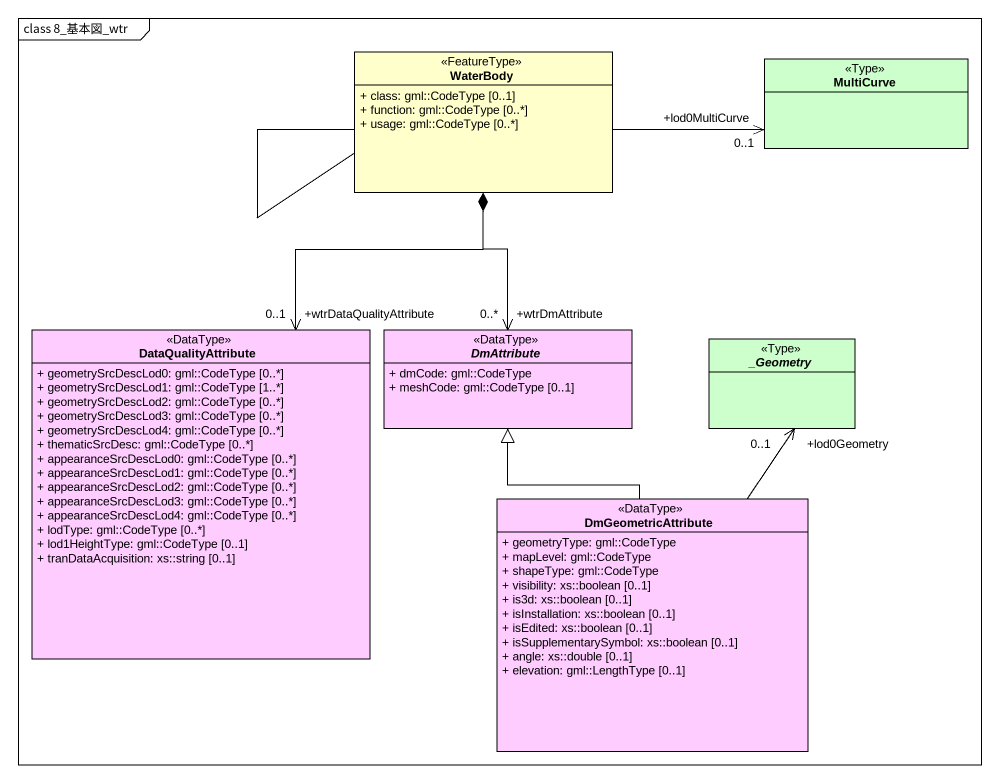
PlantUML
@startuml
mainframe class 8_基本図_wtr
hide circle
hide empty members
skinparam classAttributeIconSize 0
class WaterBody <<FeatureType>> #FFFFCC {
  + class: gml::CodeType [0..1]
  + function: gml::CodeType [0..*]
  + usage: gml::CodeType [0..*]
}
class MultiCurve <<Type>> #CCFFCC
class DataQualityAttribute <<DataType>> #FFCCFF {
  + geometrySrcDescLod0: gml::CodeType [0..*]
  + geometrySrcDescLod1: gml::CodeType [1..*]
  + geometrySrcDescLod2: gml::CodeType [0..*]
  + geometrySrcDescLod3: gml::CodeType [0..*]
  + geometrySrcDescLod4: gml::CodeType [0..*]
  + thematicSrcDesc: gml::CodeType [0..*]
  + appearanceSrcDescLod0: gml::CodeType [0..*]
  + appearanceSrcDescLod1: gml::CodeType [0..*]
  + appearanceSrcDescLod2: gml::CodeType [0..*]
  + appearanceSrcDescLod3: gml::CodeType [0..*]
  + appearanceSrcDescLod4: gml::CodeType [0..*]
  + lodType: gml::CodeType [0..*]
  + lod1HeightType: gml::CodeType [0..1]
  + tranDataAcquisition: xs::string [0..1]
}
abstract class DmAttribute <<DataType>> #FFCCFF {
  + dmCode: gml::CodeType
  + meshCode: gml::CodeType [0..1]
}
abstract class "_Geometry" as Geometry <<Type>> #CCFFCC
class DmGeometricAttribute <<DataType>> #FFCCFF {
  + geometryType: gml::CodeType
  + mapLevel: gml::CodeType
  + shapeType: gml::CodeType
  + visibility: xs::boolean [0..1]
  + is3d: xs::boolean [0..1]
  + isInstallation: xs::boolean [0..1]
  + isEdited: xs::boolean [0..1]
  + isSupplementarySymbol: xs::boolean [0..1]
  + angle: xs::double [0..1]
  + elevation: gml::LengthType [0..1]
}
MultiCurve "+lod0MultiCurve\n0..1" <-left- WaterBody
DataQualityAttribute "+wtrDataQualityAttribute\n0..1" <-up-* WaterBody
DmAttribute "+wtrDmAttribute\n0..*" <-up-* WaterBody
Geometry "+lod0Geometry\n0..1" <-- DmGeometricAttribute
DmGeometricAttribute -up-|> DmAttribute
@enduml
